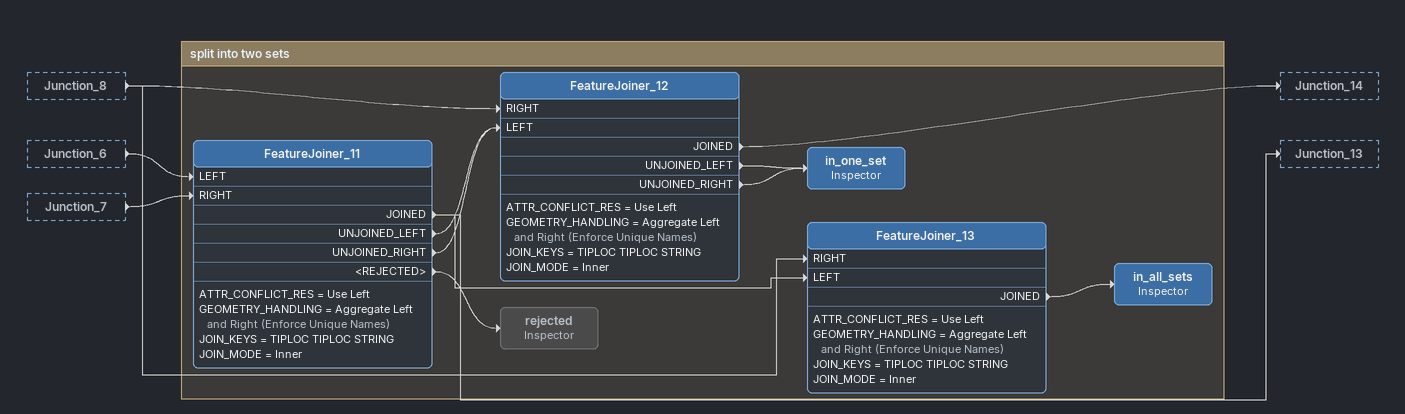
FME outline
Junction_8 [outside]
    -> FeatureJoiner_12 [RIGHT]
    -> FeatureJoiner_13 [RIGHT]
Junction_6 [outside]
    -> FeatureJoiner_11 [LEFT]
Junction_7 [outside]
    -> FeatureJoiner_11 [RIGHT]

Bookmark: split into two sets
FeatureJoiner_11
    ATTR_CONFLICT_RES = Use Left
    GEOMETRY_HANDLING = Aggregate Left and Right (Enforce Unique Names)
    JOIN_KEYS = TIPLOC TIPLOC STRING
    JOIN_MODE = Inner
    JOINED -> FeatureJoiner_13 [LEFT]
    JOINED -> Junction_13
    UNJOINED_LEFT -> FeatureJoiner_12 [LEFT]
    UNJOINED_RIGHT -> FeatureJoiner_12 [LEFT]
    <REJECTED> -> rejected
rejected: Inspector [off]
FeatureJoiner_12
    ATTR_CONFLICT_RES = Use Left
    GEOMETRY_HANDLING = Aggregate Left and Right (Enforce Unique Names)
    JOIN_KEYS = TIPLOC TIPLOC STRING
    JOIN_MODE = Inner
    JOINED -> Junction_14
    UNJOINED_LEFT -> in_one_set
    UNJOINED_RIGHT -> in_one_set
in_one_set: Inspector
FeatureJoiner_13
    ATTR_CONFLICT_RES = Use Left
    GEOMETRY_HANDLING = Aggregate Left and Right (Enforce Unique Names)
    JOIN_KEYS = TIPLOC TIPLOC STRING
    JOIN_MODE = Inner
    JOINED -> in_all_sets
in_all_sets: Inspector
